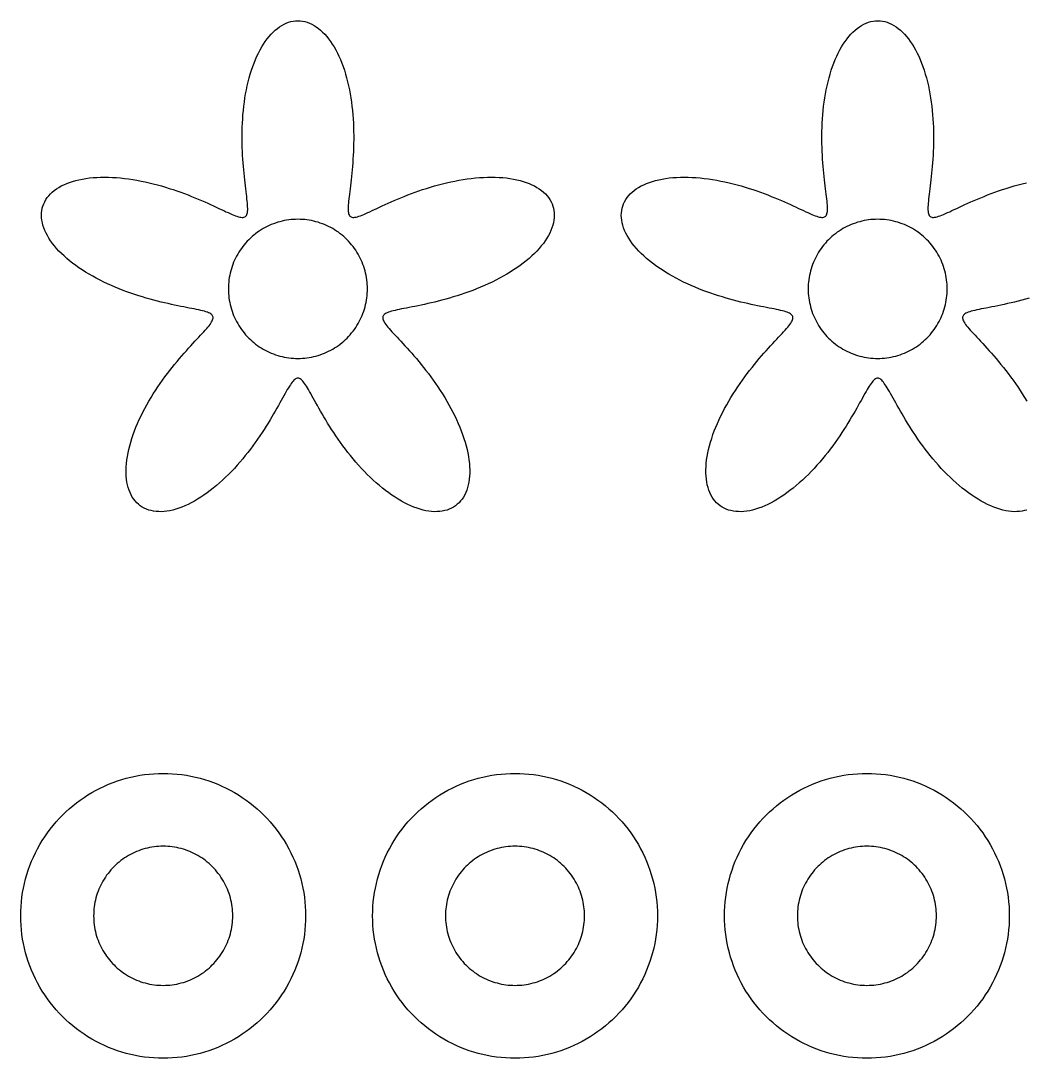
# Model space of a CAD drawing. Header units: millimetres. Extents: x 0 to 479, y 10 to 280.
# Drawn here: x 84 to 144, y 9.6 to 71.5 of the extents above; entities that cross this region are included whole.
import ezdxf

# ---------------------------------------------------------------- set-up
doc = ezdxf.new("R2010")
doc.units = ezdxf.units.MM
doc.layers.add('CUT', color=1, linetype='Continuous')

msp = doc.modelspace()

# ---------------------------------------------------------------- linework, layer by layer
at = {"layer": 'CUT'}
for points in [[(110.975, 55.452), (110.741, 55.365), (110.508, 55.283), (110.276, 55.204), (110.044, 55.129), (109.815, 55.058), (109.587, 54.99), (109.362, 54.927), (109.14, 54.867), (108.922, 54.81), (108.707, 54.757), (108.497, 54.707), (108.292, 54.66), (108.092, 54.616), (107.897, 54.575), (107.709, 54.536), (107.527, 54.499), (107.351, 54.465), (107.183, 54.432), (107.022, 54.401), (106.869, 54.371), (106.723, 54.342), (106.586, 54.314), (106.457, 54.286), (106.336, 54.259), (106.224, 54.231), (106.122, 54.204), (106.028, 54.175), (105.943, 54.146), (105.868, 54.116), (105.802, 54.084), (105.746, 54.051), (105.698, 54.016), (105.661, 53.978), (105.632, 53.938), (105.613, 53.895), (105.603, 53.85), (105.603, 53.801), (105.611, 53.748), (105.629, 53.692), (105.655, 53.631), (105.69, 53.567), (105.733, 53.498), (105.784, 53.425), (105.843, 53.347), (105.91, 53.264), (105.985, 53.177), (106.066, 53.084), (106.154, 52.985), (106.249, 52.882), (106.349, 52.773), (106.456, 52.659), (106.568, 52.539), (106.685, 52.413), (106.806, 52.282), (106.932, 52.145), (107.062, 52.003), (107.195, 51.855), (107.331, 51.702), (107.469, 51.544), (107.61, 51.38), (107.752, 51.211), (107.896, 51.037), (108.04, 50.858), (108.185, 50.674), (108.329, 50.486), (108.473, 50.293), (108.616, 50.097), (108.758, 49.896), (108.898, 49.692), (109.035, 49.484), (109.17, 49.274), (109.302, 49.06), (109.431, 48.844), (109.556, 48.626), (109.676, 48.406), (109.792, 48.185), (109.903, 47.962), (110.009, 47.739), (110.109, 47.515), (110.204, 47.291), (110.292, 47.067), (110.374, 46.844), (110.45, 46.622), (110.518, 46.401), (110.579, 46.183), (110.633, 45.966), (110.68, 45.752), (110.719, 45.542), (110.75, 45.334), (110.773, 45.131), (110.789, 44.932), (110.796, 44.737), (110.795, 44.547), (110.786, 44.363), (110.769, 44.184), (110.744, 44.012), (110.71, 43.845), (110.668, 43.686), (110.619, 43.533), (110.561, 43.388), (110.496, 43.25), (110.422, 43.121), (110.342, 42.999), (110.253, 42.886), (110.158, 42.782), (110.055, 42.686), (109.945, 42.599), (109.829, 42.522), (109.707, 42.454), (109.578, 42.395), (109.443, 42.346), (109.302, 42.307), (109.156, 42.277), (109.005, 42.257), (108.849, 42.248), (108.689, 42.247), (108.524, 42.257), (108.356, 42.277), (108.184, 42.306), (108.008, 42.345), (107.83, 42.393), (107.65, 42.451), (107.467, 42.518), (107.282, 42.594), (107.096, 42.679), (106.908, 42.773), (106.72, 42.875), (106.531, 42.985), (106.342, 43.104), (106.153, 43.23), (105.964, 43.363), (105.776, 43.503), (105.589, 43.65), (105.404, 43.803), (105.22, 43.962), (105.038, 44.127), (104.858, 44.297), (104.681, 44.471), (104.506, 44.65), (104.334, 44.832), (104.165, 45.018), (103.999, 45.207), (103.837, 45.399), (103.679, 45.592), (103.524, 45.787), (103.373, 45.984), (103.226, 46.18), (103.083, 46.377), (102.944, 46.574), (102.81, 46.769), (102.68, 46.964), (102.555, 47.156), (102.433, 47.346), (102.317, 47.534), (102.204, 47.718), (102.096, 47.899), (101.993, 48.076), (101.893, 48.248), (101.798, 48.415), (101.707, 48.577), (101.62, 48.733), (101.536, 48.883), (101.457, 49.026), (101.381, 49.163), (101.308, 49.293), (101.239, 49.415), (101.173, 49.529), (101.11, 49.635), (101.049, 49.733), (100.991, 49.822), (100.935, 49.902), (100.882, 49.974), (100.83, 50.036), (100.779, 50.089), (100.73, 50.132), (100.682, 50.166), (100.634, 50.191), (100.588, 50.205), (100.541, 50.21), (100.494, 50.205), (100.447, 50.191), (100.4, 50.166), (100.352, 50.132), (100.303, 50.089), (100.252, 50.036), (100.2, 49.974), (100.146, 49.902), (100.091, 49.822), (100.033, 49.733), (99.972, 49.635), (99.909, 49.529), (99.843, 49.415), (99.773, 49.293), (99.701, 49.163), (99.625, 49.026), (99.546, 48.883), (99.462, 48.733), (99.375, 48.577), (99.284, 48.415), (99.189, 48.248), (99.089, 48.076), (98.986, 47.899), (98.878, 47.718), (98.765, 47.534), (98.648, 47.346), (98.527, 47.156), (98.402, 46.964), (98.272, 46.769), (98.137, 46.574), (97.999, 46.377), (97.856, 46.18), (97.709, 45.984), (97.558, 45.787), (97.403, 45.592), (97.245, 45.399), (97.083, 45.207), (96.917, 45.018), (96.748, 44.832), (96.576, 44.65), (96.401, 44.471), (96.224, 44.297), (96.044, 44.127), (95.862, 43.962), (95.678, 43.803), (95.492, 43.65), (95.306, 43.503), (95.118, 43.363), (94.929, 43.23), (94.74, 43.104), (94.551, 42.985), (94.362, 42.875), (94.174, 42.773), (93.986, 42.679), (93.8, 42.594), (93.615, 42.518), (93.432, 42.451), (93.252, 42.393), (93.073, 42.345), (92.898, 42.306), (92.726, 42.277), (92.558, 42.257), (92.393, 42.247), (92.233, 42.248), (92.077, 42.257), (91.926, 42.277), (91.78, 42.307), (91.639, 42.346), (91.504, 42.395), (91.375, 42.454), (91.253, 42.522), (91.136, 42.599), (91.027, 42.686), (90.924, 42.782), (90.829, 42.886), (90.74, 42.999), (90.659, 43.121), (90.586, 43.25), (90.521, 43.388), (90.463, 43.533), (90.413, 43.686), (90.372, 43.845), (90.338, 44.012), (90.313, 44.184), (90.296, 44.363), (90.287, 44.547), (90.286, 44.737), (90.293, 44.932), (90.308, 45.131), (90.332, 45.334), (90.363, 45.542), (90.402, 45.752), (90.449, 45.966), (90.503, 46.183), (90.564, 46.401), (90.632, 46.622), (90.708, 46.844), (90.79, 47.067), (90.878, 47.291), (90.972, 47.515), (91.073, 47.739), (91.179, 47.962), (91.29, 48.185), (91.406, 48.406), (91.526, 48.626), (91.651, 48.844), (91.779, 49.06), (91.911, 49.274), (92.046, 49.484), (92.184, 49.692), (92.324, 49.896), (92.466, 50.097), (92.609, 50.293), (92.753, 50.486), (92.897, 50.674), (93.042, 50.858), (93.186, 51.037), (93.33, 51.211), (93.472, 51.38), (93.613, 51.544), (93.751, 51.702), (93.887, 51.855), (94.02, 52.003), (94.15, 52.145), (94.276, 52.282), (94.397, 52.413), (94.514, 52.539), (94.626, 52.659), (94.732, 52.773), (94.833, 52.882), (94.928, 52.985), (95.016, 53.084), (95.097, 53.177), (95.172, 53.264), (95.239, 53.347), (95.298, 53.425), (95.349, 53.498), (95.392, 53.567), (95.427, 53.631), (95.453, 53.692), (95.471, 53.748), (95.479, 53.801), (95.478, 53.85), (95.469, 53.895), (95.45, 53.938), (95.421, 53.978), (95.383, 54.016), (95.336, 54.051), (95.28, 54.084), (95.214, 54.116), (95.138, 54.146), (95.054, 54.175), (94.96, 54.204), (94.857, 54.231), (94.746, 54.259), (94.625, 54.286), (94.496, 54.314), (94.359, 54.342), (94.213, 54.371), (94.06, 54.401), (93.899, 54.432), (93.73, 54.465), (93.555, 54.499), (93.373, 54.536), (93.184, 54.575), (92.99, 54.616), (92.79, 54.66), (92.585, 54.707), (92.375, 54.757), (92.16, 54.81), (91.942, 54.867), (91.72, 54.927), (91.495, 54.99), (91.267, 55.058), (91.038, 55.129), (90.806, 55.204), (90.574, 55.283), (90.341, 55.365), (90.107, 55.452), (89.874, 55.544), (89.642, 55.639), (89.411, 55.738), (89.182, 55.841), (88.955, 55.948), (88.731, 56.059), (88.51, 56.174), (88.293, 56.293), (88.081, 56.415), (87.872, 56.541), (87.669, 56.67), (87.472, 56.802), (87.281, 56.937), (87.096, 57.075), (86.918, 57.216), (86.747, 57.36), (86.583, 57.505), (86.428, 57.653), (86.281, 57.802), (86.142, 57.953), (86.013, 58.105), (85.893, 58.258), (85.782, 58.412), (85.681, 58.567), (85.589, 58.722), (85.509, 58.876), (85.438, 59.03), (85.378, 59.184), (85.328, 59.336), (85.29, 59.488), (85.262, 59.638), (85.245, 59.786), (85.239, 59.931), (85.244, 60.075), (85.259, 60.216), (85.286, 60.353), (85.324, 60.488), (85.373, 60.619), (85.432, 60.746), (85.502, 60.869), (85.582, 60.988), (85.673, 61.103), (85.773, 61.212), (85.884, 61.317), (86.004, 61.417), (86.134, 61.511), (86.273, 61.6), (86.421, 61.683), (86.577, 61.761), (86.742, 61.832), (86.914, 61.898), (87.094, 61.957), (87.282, 62.01), (87.476, 62.057), (87.677, 62.098), (87.883, 62.133), (88.096, 62.161), (88.314, 62.182), (88.536, 62.198), (88.763, 62.207), (88.994, 62.21), (89.228, 62.207), (89.466, 62.198), (89.706, 62.183), (89.948, 62.163), (90.192, 62.136), (90.437, 62.105), (90.684, 62.068), (90.93, 62.026), (91.177, 61.979), (91.423, 61.928), (91.668, 61.873), (91.911, 61.813), (92.153, 61.75), (92.393, 61.683), (92.631, 61.613), (92.865, 61.54), (93.097, 61.465), (93.324, 61.388), (93.548, 61.308), (93.767, 61.227), (93.982, 61.145), (94.192, 61.063), (94.396, 60.98), (94.596, 60.897), (94.789, 60.814), (94.977, 60.732), (95.159, 60.651), (95.334, 60.572), (95.503, 60.494), (95.665, 60.419), (95.821, 60.347), (95.969, 60.278), (96.111, 60.212), (96.246, 60.149), (96.374, 60.091), (96.494, 60.038), (96.608, 59.989), (96.714, 59.946), (96.814, 59.908), (96.906, 59.875), (96.992, 59.849), (97.07, 59.83), (97.142, 59.816), (97.208, 59.81), (97.266, 59.811), (97.319, 59.819), (97.366, 59.835), (97.406, 59.858), (97.441, 59.89), (97.47, 59.929), (97.494, 59.976), (97.513, 60.032), (97.527, 60.096), (97.537, 60.169), (97.543, 60.25), (97.544, 60.339), (97.542, 60.437), (97.537, 60.543), (97.528, 60.658), (97.517, 60.781), (97.503, 60.912), (97.488, 61.052), (97.47, 61.199), (97.451, 61.354), (97.431, 61.517), (97.41, 61.687), (97.389, 61.865), (97.368, 62.049), (97.347, 62.241), (97.326, 62.438), (97.306, 62.642), (97.287, 62.852), (97.27, 63.067), (97.254, 63.287), (97.24, 63.513), (97.228, 63.742), (97.219, 63.976), (97.213, 64.213), (97.21, 64.453), (97.209, 64.697), (97.213, 64.942), (97.22, 65.19), (97.23, 65.438), (97.245, 65.688), (97.263, 65.938), (97.286, 66.189), (97.314, 66.438), (97.346, 66.687), (97.382, 66.935), (97.423, 67.18), (97.469, 67.423), (97.519, 67.663), (97.574, 67.9), (97.634, 68.133), (97.699, 68.362), (97.769, 68.585), (97.843, 68.804), (97.922, 69.017), (98.005, 69.224), (98.093, 69.424), (98.186, 69.618), (98.282, 69.804), (98.383, 69.982), (98.488, 70.152), (98.596, 70.314), (98.709, 70.467), (98.824, 70.611), (98.943, 70.745), (99.065, 70.87), (99.19, 70.985), (99.317, 71.089), (99.447, 71.184), (99.579, 71.267), (99.713, 71.34), (99.849, 71.402), (99.985, 71.453), (100.123, 71.492), (100.262, 71.521), (100.401, 71.538), (100.541, 71.544), (100.681, 71.538), (100.82, 71.521), (100.959, 71.492), (101.096, 71.453), (101.233, 71.402), (101.369, 71.34), (101.503, 71.267), (101.635, 71.184), (101.764, 71.089), (101.892, 70.985), (102.017, 70.87), (102.139, 70.745), (102.258, 70.611), (102.373, 70.467), (102.485, 70.314), (102.594, 70.152), (102.699, 69.982), (102.8, 69.804), (102.896, 69.618), (102.988, 69.424), (103.076, 69.224), (103.16, 69.017), (103.239, 68.804), (103.313, 68.585), (103.383, 68.362), (103.447, 68.133), (103.507, 67.9), (103.563, 67.663), (103.613, 67.423), (103.659, 67.18), (103.7, 66.935), (103.736, 66.687), (103.768, 66.438), (103.795, 66.189), (103.818, 65.938), (103.837, 65.688), (103.852, 65.438), (103.862, 65.19), (103.869, 64.942), (103.872, 64.697), (103.872, 64.453), (103.869, 64.213), (103.862, 63.976), (103.853, 63.742), (103.842, 63.513), (103.828, 63.287), (103.812, 63.067), (103.795, 62.852), (103.776, 62.642), (103.756, 62.438), (103.735, 62.241), (103.714, 62.049), (103.693, 61.865), (103.671, 61.687), (103.651, 61.517), (103.631, 61.354), (103.612, 61.199), (103.594, 61.052), (103.578, 60.912), (103.565, 60.781), (103.554, 60.658), (103.545, 60.543), (103.54, 60.437), (103.538, 60.339), (103.539, 60.25), (103.545, 60.169), (103.554, 60.096), (103.569, 60.032), (103.588, 59.976), (103.612, 59.929), (103.641, 59.89), (103.676, 59.858), (103.716, 59.835), (103.763, 59.819), (103.815, 59.811), (103.874, 59.81), (103.94, 59.816), (104.012, 59.83), (104.09, 59.849), (104.176, 59.875), (104.268, 59.908), (104.368, 59.946), (104.474, 59.989), (104.588, 60.038), (104.708, 60.091), (104.836, 60.149), (104.971, 60.212), (105.113, 60.278), (105.261, 60.347), (105.417, 60.419), (105.579, 60.494), (105.748, 60.572), (105.923, 60.651), (106.105, 60.732), (106.292, 60.814), (106.486, 60.897), (106.685, 60.98), (106.89, 61.063), (107.1, 61.145), (107.315, 61.227), (107.534, 61.308), (107.758, 61.388), (107.985, 61.465), (108.217, 61.54), (108.451, 61.613), (108.688, 61.683), (108.928, 61.75), (109.17, 61.813), (109.414, 61.873), (109.659, 61.928), (109.905, 61.979), (110.152, 62.026), (110.398, 62.068), (110.644, 62.105), (110.89, 62.136), (111.134, 62.163), (111.376, 62.183), (111.616, 62.198), (111.854, 62.207), (112.088, 62.21), (112.319, 62.207), (112.546, 62.198), (112.768, 62.182), (112.986, 62.161), (113.198, 62.133), (113.405, 62.098), (113.606, 62.057), (113.8, 62.01), (113.988, 61.957), (114.168, 61.898), (114.34, 61.832), (114.505, 61.761), (114.661, 61.683), (114.809, 61.6), (114.948, 61.511), (115.078, 61.417), (115.198, 61.317), (115.309, 61.212), (115.409, 61.103), (115.5, 60.988), (115.58, 60.869), (115.65, 60.746), (115.709, 60.619), (115.758, 60.488), (115.796, 60.353), (115.822, 60.216), (115.838, 60.075), (115.843, 59.931), (115.837, 59.786), (115.82, 59.638), (115.792, 59.488), (115.754, 59.336), (115.704, 59.184), (115.644, 59.03), (115.573, 58.876), (115.492, 58.722), (115.401, 58.567), (115.3, 58.412), (115.189, 58.258), (115.069, 58.105), (114.94, 57.953), (114.801, 57.802), (114.654, 57.653), (114.499, 57.505), (114.335, 57.36), (114.164, 57.216), (113.986, 57.075), (113.801, 56.937), (113.61, 56.802), (113.412, 56.67), (113.209, 56.541), (113.001, 56.415), (112.788, 56.293), (112.571, 56.174), (112.351, 56.059), (112.127, 55.948), (111.9, 55.841), (111.671, 55.738), (111.44, 55.639), (111.208, 55.544), (110.975, 55.452)], [(104.689, 55.679), (104.682, 55.815), (104.671, 55.95), (104.655, 56.085), (104.636, 56.22), (104.611, 56.353), (104.583, 56.486), (104.55, 56.618), (104.512, 56.748), (104.471, 56.877), (104.425, 57.005), (104.375, 57.132), (104.321, 57.256), (104.263, 57.379), (104.201, 57.5), (104.135, 57.619), (104.065, 57.735), (103.992, 57.849), (103.914, 57.961), (103.833, 58.07), (103.749, 58.176), (103.661, 58.28), (103.57, 58.38), (103.475, 58.478), (103.378, 58.572), (103.277, 58.664), (103.174, 58.752), (103.067, 58.836), (102.958, 58.917), (102.847, 58.994), (102.732, 59.068), (102.616, 59.138), (102.497, 59.203), (102.376, 59.266), (102.254, 59.324), (102.129, 59.378), (102.003, 59.428), (101.875, 59.473), (101.746, 59.515), (101.615, 59.552), (101.483, 59.585), (101.351, 59.614), (101.217, 59.638), (101.083, 59.658), (100.948, 59.674), (100.812, 59.685), (100.677, 59.691), (100.541, 59.694), (100.405, 59.691), (100.27, 59.685), (100.134, 59.674), (99.999, 59.658), (99.865, 59.638), (99.731, 59.614), (99.599, 59.585), (99.467, 59.552), (99.336, 59.515), (99.207, 59.473), (99.079, 59.428), (98.953, 59.378), (98.828, 59.324), (98.705, 59.266), (98.585, 59.203), (98.466, 59.138), (98.349, 59.068), (98.235, 58.994), (98.124, 58.917), (98.015, 58.836), (97.908, 58.752), (97.805, 58.664), (97.704, 58.572), (97.606, 58.478), (97.512, 58.38), (97.421, 58.28), (97.333, 58.176), (97.249, 58.07), (97.168, 57.961), (97.09, 57.849), (97.017, 57.735), (96.947, 57.619), (96.881, 57.5), (96.819, 57.379), (96.761, 57.256), (96.707, 57.132), (96.657, 57.005), (96.611, 56.877), (96.57, 56.748), (96.532, 56.618), (96.499, 56.486), (96.471, 56.353), (96.446, 56.22), (96.426, 56.085), (96.411, 55.95), (96.4, 55.815), (96.393, 55.679), (96.391, 55.544), (96.393, 55.408), (96.4, 55.272), (96.411, 55.137), (96.426, 55.002), (96.446, 54.868), (96.471, 54.734), (96.499, 54.601), (96.532, 54.469), (96.57, 54.339), (96.611, 54.21), (96.657, 54.082), (96.707, 53.955), (96.761, 53.831), (96.819, 53.708), (96.881, 53.587), (96.947, 53.469), (97.017, 53.352), (97.09, 53.238), (97.168, 53.126), (97.249, 53.017), (97.333, 52.911), (97.421, 52.807), (97.512, 52.707), (97.606, 52.609), (97.704, 52.515), (97.805, 52.423), (97.908, 52.336), (98.015, 52.251), (98.124, 52.17), (98.235, 52.093), (98.349, 52.019), (98.466, 51.95), (98.585, 51.884), (98.705, 51.822), (98.828, 51.763), (98.953, 51.709), (99.079, 51.66), (99.207, 51.614), (99.336, 51.572), (99.467, 51.535), (99.599, 51.502), (99.731, 51.473), (99.865, 51.449), (99.999, 51.429), (100.134, 51.414), (100.27, 51.402), (100.405, 51.396), (100.541, 51.394), (100.677, 51.396), (100.812, 51.402), (100.948, 51.414), (101.083, 51.429), (101.217, 51.449), (101.351, 51.473), (101.483, 51.502), (101.615, 51.535), (101.746, 51.572), (101.875, 51.614), (102.003, 51.66), (102.129, 51.709), (102.254, 51.763), (102.376, 51.822), (102.497, 51.884), (102.616, 51.95), (102.732, 52.019), (102.847, 52.093), (102.958, 52.17), (103.067, 52.251), (103.174, 52.336), (103.277, 52.423), (103.378, 52.515), (103.475, 52.609), (103.57, 52.707), (103.661, 52.807), (103.749, 52.911), (103.833, 53.017), (103.914, 53.126), (103.992, 53.238), (104.065, 53.352), (104.135, 53.469), (104.201, 53.587), (104.263, 53.708), (104.321, 53.831), (104.375, 53.955), (104.425, 54.082), (104.471, 54.21), (104.512, 54.339), (104.55, 54.469), (104.583, 54.601), (104.611, 54.734), (104.636, 54.868), (104.655, 55.002), (104.671, 55.137), (104.682, 55.272), (104.689, 55.408), (104.691, 55.544), (104.689, 55.679)], [(139.293, 55.679), (139.287, 55.815), (139.276, 55.95), (139.26, 56.085), (139.24, 56.22), (139.216, 56.353), (139.187, 56.486), (139.154, 56.618), (139.117, 56.748), (139.075, 56.877), (139.03, 57.005), (138.98, 57.132), (138.926, 57.256), (138.868, 57.379), (138.806, 57.5), (138.74, 57.619), (138.67, 57.735), (138.596, 57.849), (138.519, 57.961), (138.438, 58.07), (138.354, 58.176), (138.266, 58.28), (138.174, 58.38), (138.08, 58.478), (137.982, 58.572), (137.882, 58.664), (137.778, 58.752), (137.672, 58.836), (137.563, 58.917), (137.451, 58.994), (137.337, 59.068), (137.221, 59.138), (137.102, 59.203), (136.981, 59.266), (136.858, 59.324), (136.734, 59.378), (136.607, 59.428), (136.48, 59.473), (136.35, 59.515), (136.22, 59.552), (136.088, 59.585), (135.955, 59.614), (135.822, 59.638), (135.687, 59.658), (135.552, 59.674), (135.417, 59.685), (135.281, 59.691), (135.146, 59.694), (135.01, 59.691), (134.874, 59.685), (134.739, 59.674), (134.604, 59.658), (134.47, 59.638), (134.336, 59.614), (134.203, 59.585), (134.071, 59.552), (133.941, 59.515), (133.812, 59.473), (133.684, 59.428), (133.557, 59.378), (133.433, 59.324), (133.31, 59.266), (133.189, 59.203), (133.071, 59.138), (132.954, 59.068), (132.84, 58.994), (132.728, 58.917), (132.619, 58.836), (132.513, 58.752), (132.409, 58.664), (132.309, 58.572), (132.211, 58.478), (132.117, 58.38), (132.025, 58.28), (131.938, 58.176), (131.853, 58.07), (131.772, 57.961), (131.695, 57.849), (131.621, 57.735), (131.552, 57.619), (131.486, 57.5), (131.424, 57.379), (131.365, 57.256), (131.311, 57.132), (131.262, 57.005), (131.216, 56.877), (131.174, 56.748), (131.137, 56.618), (131.104, 56.486), (131.075, 56.353), (131.051, 56.22), (131.031, 56.085), (131.016, 55.95), (131.004, 55.815), (130.998, 55.679), (130.996, 55.544), (130.998, 55.408), (131.004, 55.272), (131.016, 55.137), (131.031, 55.002), (131.051, 54.868), (131.075, 54.734), (131.104, 54.601), (131.137, 54.469), (131.174, 54.339), (131.216, 54.21), (131.262, 54.082), (131.311, 53.955), (131.365, 53.831), (131.424, 53.708), (131.486, 53.587), (131.552, 53.469), (131.621, 53.352), (131.695, 53.238), (131.772, 53.126), (131.853, 53.017), (131.938, 52.911), (132.025, 52.807), (132.117, 52.707), (132.211, 52.609), (132.309, 52.515), (132.409, 52.423), (132.513, 52.336), (132.619, 52.251), (132.728, 52.17), (132.84, 52.093), (132.954, 52.019), (133.071, 51.95), (133.189, 51.884), (133.31, 51.822), (133.433, 51.763), (133.557, 51.709), (133.684, 51.66), (133.812, 51.614), (133.941, 51.572), (134.071, 51.535), (134.203, 51.502), (134.336, 51.473), (134.47, 51.449), (134.604, 51.429), (134.739, 51.414), (134.874, 51.402), (135.01, 51.396), (135.146, 51.394), (135.281, 51.396), (135.417, 51.402), (135.552, 51.414), (135.687, 51.429), (135.822, 51.449), (135.955, 51.473), (136.088, 51.502), (136.22, 51.535), (136.35, 51.572), (136.48, 51.614), (136.607, 51.66), (136.734, 51.709), (136.858, 51.763), (136.981, 51.822), (137.102, 51.884), (137.221, 51.95), (137.337, 52.019), (137.451, 52.093), (137.563, 52.17), (137.672, 52.251), (137.778, 52.336), (137.882, 52.423), (137.982, 52.515), (138.08, 52.609), (138.174, 52.707), (138.266, 52.807), (138.354, 52.911), (138.438, 53.017), (138.519, 53.126), (138.596, 53.238), (138.67, 53.352), (138.74, 53.469), (138.806, 53.587), (138.868, 53.708), (138.926, 53.831), (138.98, 53.955), (139.03, 54.082), (139.075, 54.21), (139.117, 54.339), (139.154, 54.469), (139.187, 54.601), (139.216, 54.734), (139.24, 54.868), (139.26, 55.002), (139.276, 55.137), (139.287, 55.272), (139.293, 55.408), (139.296, 55.544), (139.293, 55.679)], [(100.995, 17.851), (100.982, 17.573), (100.959, 17.296), (100.927, 17.019), (100.886, 16.744), (100.837, 16.471), (100.778, 16.199), (100.71, 15.929), (100.634, 15.662), (100.549, 15.397), (100.455, 15.135), (100.353, 14.876), (100.242, 14.621), (100.123, 14.37), (99.996, 14.122), (99.861, 13.879), (99.718, 13.64), (99.567, 13.407), (99.409, 13.178), (99.244, 12.954), (99.071, 12.737), (98.891, 12.525), (98.704, 12.318), (98.51, 12.119), (98.311, 11.925), (98.104, 11.738), (97.892, 11.558), (97.674, 11.385), (97.451, 11.22), (97.222, 11.061), (96.989, 10.911), (96.75, 10.768), (96.507, 10.633), (96.259, 10.506), (96.008, 10.387), (95.753, 10.276), (95.494, 10.174), (95.232, 10.08), (94.967, 9.995), (94.7, 9.919), (94.43, 9.851), (94.158, 9.792), (93.885, 9.742), (93.609, 9.702), (93.333, 9.67), (93.056, 9.647), (92.778, 9.634), (92.5, 9.629), (92.222, 9.634), (91.944, 9.647), (91.667, 9.67), (91.391, 9.702), (91.115, 9.742), (90.842, 9.792), (90.57, 9.851), (90.3, 9.919), (90.033, 9.995), (89.768, 10.08), (89.506, 10.174), (89.247, 10.276), (88.992, 10.387), (88.741, 10.506), (88.493, 10.633), (88.25, 10.768), (88.011, 10.911), (87.778, 11.061), (87.549, 11.22), (87.326, 11.385), (87.108, 11.558), (86.896, 11.738), (86.689, 11.925), (86.49, 12.119), (86.296, 12.318), (86.109, 12.525), (85.929, 12.737), (85.756, 12.954), (85.591, 13.178), (85.433, 13.407), (85.282, 13.64), (85.139, 13.879), (85.004, 14.122), (84.877, 14.37), (84.758, 14.621), (84.647, 14.876), (84.545, 15.135), (84.451, 15.397), (84.366, 15.662), (84.29, 15.929), (84.222, 16.199), (84.163, 16.471), (84.114, 16.744), (84.073, 17.019), (84.041, 17.296), (84.018, 17.573), (84.005, 17.851), (84, 18.129), (84.005, 18.407), (84.018, 18.685), (84.041, 18.962), (84.073, 19.238), (84.114, 19.514), (84.163, 19.787), (84.222, 20.059), (84.29, 20.329), (84.366, 20.596), (84.451, 20.861), (84.545, 21.123), (84.647, 21.382), (84.758, 21.637), (84.877, 21.888), (85.004, 22.136), (85.139, 22.379), (85.282, 22.618), (85.433, 22.851), (85.591, 23.08), (85.756, 23.303), (85.929, 23.521), (86.109, 23.733), (86.296, 23.939), (86.49, 24.139), (86.689, 24.333), (86.896, 24.52), (87.108, 24.7), (87.326, 24.872), (87.549, 25.038), (87.778, 25.196), (88.011, 25.347), (88.25, 25.49), (88.493, 25.625), (88.741, 25.752), (88.992, 25.871), (89.247, 25.982), (89.506, 26.084), (89.768, 26.178), (90.033, 26.263), (90.3, 26.339), (90.57, 26.407), (90.842, 26.466), (91.115, 26.515), (91.391, 26.556), (91.667, 26.588), (91.944, 26.611), (92.222, 26.624), (92.5, 26.629), (92.778, 26.624), (93.056, 26.611), (93.333, 26.588), (93.609, 26.556), (93.885, 26.515), (94.158, 26.466), (94.43, 26.407), (94.7, 26.339), (94.967, 26.263), (95.232, 26.178), (95.494, 26.084), (95.753, 25.982), (96.008, 25.871), (96.259, 25.752), (96.507, 25.625), (96.75, 25.49), (96.989, 25.347), (97.222, 25.196), (97.451, 25.038), (97.674, 24.872), (97.892, 24.7), (98.104, 24.52), (98.311, 24.333), (98.51, 24.139), (98.704, 23.939), (98.891, 23.733), (99.071, 23.521), (99.244, 23.303), (99.409, 23.08), (99.567, 22.851), (99.718, 22.618), (99.861, 22.379), (99.996, 22.136), (100.123, 21.888), (100.242, 21.637), (100.353, 21.382), (100.455, 21.123), (100.549, 20.861), (100.634, 20.596), (100.71, 20.329), (100.778, 20.059), (100.837, 19.787), (100.886, 19.514), (100.927, 19.238), (100.959, 18.962), (100.982, 18.685), (100.995, 18.407), (101, 18.129), (100.995, 17.851)], [(121.995, 17.851), (121.982, 17.573), (121.959, 17.296), (121.927, 17.019), (121.886, 16.744), (121.837, 16.471), (121.778, 16.199), (121.71, 15.929), (121.634, 15.662), (121.549, 15.397), (121.455, 15.135), (121.353, 14.876), (121.242, 14.621), (121.123, 14.37), (120.996, 14.122), (120.861, 13.879), (120.718, 13.64), (120.567, 13.407), (120.409, 13.178), (120.244, 12.954), (120.071, 12.737), (119.891, 12.525), (119.704, 12.318), (119.51, 12.119), (119.311, 11.925), (119.104, 11.738), (118.892, 11.558), (118.674, 11.385), (118.451, 11.22), (118.222, 11.061), (117.989, 10.911), (117.75, 10.768), (117.507, 10.633), (117.259, 10.506), (117.008, 10.387), (116.753, 10.276), (116.494, 10.174), (116.232, 10.08), (115.967, 9.995), (115.7, 9.919), (115.43, 9.851), (115.158, 9.792), (114.885, 9.742), (114.609, 9.702), (114.333, 9.67), (114.056, 9.647), (113.778, 9.634), (113.5, 9.629), (113.222, 9.634), (112.944, 9.647), (112.667, 9.67), (112.391, 9.702), (112.115, 9.742), (111.842, 9.792), (111.57, 9.851), (111.3, 9.919), (111.033, 9.995), (110.768, 10.08), (110.506, 10.174), (110.247, 10.276), (109.992, 10.387), (109.741, 10.506), (109.493, 10.633), (109.25, 10.768), (109.011, 10.911), (108.778, 11.061), (108.549, 11.22), (108.326, 11.385), (108.108, 11.558), (107.896, 11.738), (107.689, 11.925), (107.49, 12.119), (107.296, 12.318), (107.109, 12.525), (106.929, 12.737), (106.756, 12.954), (106.591, 13.178), (106.433, 13.407), (106.282, 13.64), (106.139, 13.879), (106.004, 14.122), (105.877, 14.37), (105.758, 14.621), (105.647, 14.876), (105.545, 15.135), (105.451, 15.397), (105.366, 15.662), (105.29, 15.929), (105.222, 16.199), (105.163, 16.471), (105.114, 16.744), (105.073, 17.019), (105.041, 17.296), (105.018, 17.573), (105.005, 17.851), (105, 18.129), (105.005, 18.407), (105.018, 18.685), (105.041, 18.962), (105.073, 19.238), (105.114, 19.514), (105.163, 19.787), (105.222, 20.059), (105.29, 20.329), (105.366, 20.596), (105.451, 20.861), (105.545, 21.123), (105.647, 21.382), (105.758, 21.637), (105.877, 21.888), (106.004, 22.136), (106.139, 22.379), (106.282, 22.618), (106.433, 22.851), (106.591, 23.08), (106.756, 23.303), (106.929, 23.521), (107.109, 23.733), (107.296, 23.939), (107.49, 24.139), (107.689, 24.333), (107.896, 24.52), (108.108, 24.7), (108.326, 24.872), (108.549, 25.038), (108.778, 25.196), (109.011, 25.347), (109.25, 25.49), (109.493, 25.625), (109.741, 25.752), (109.992, 25.871), (110.247, 25.982), (110.506, 26.084), (110.768, 26.178), (111.033, 26.263), (111.3, 26.339), (111.57, 26.407), (111.842, 26.466), (112.115, 26.515), (112.391, 26.556), (112.667, 26.588), (112.944, 26.611), (113.222, 26.624), (113.5, 26.629), (113.778, 26.624), (114.056, 26.611), (114.333, 26.588), (114.609, 26.556), (114.885, 26.515), (115.158, 26.466), (115.43, 26.407), (115.7, 26.339), (115.967, 26.263), (116.232, 26.178), (116.494, 26.084), (116.753, 25.982), (117.008, 25.871), (117.259, 25.752), (117.507, 25.625), (117.75, 25.49), (117.989, 25.347), (118.222, 25.196), (118.451, 25.038), (118.674, 24.872), (118.892, 24.7), (119.104, 24.52), (119.311, 24.333), (119.51, 24.139), (119.704, 23.939), (119.891, 23.733), (120.071, 23.521), (120.244, 23.303), (120.409, 23.08), (120.567, 22.851), (120.718, 22.618), (120.861, 22.379), (120.996, 22.136), (121.123, 21.888), (121.242, 21.637), (121.353, 21.382), (121.455, 21.123), (121.549, 20.861), (121.634, 20.596), (121.71, 20.329), (121.778, 20.059), (121.837, 19.787), (121.886, 19.514), (121.927, 19.238), (121.959, 18.962), (121.982, 18.685), (121.995, 18.407), (122, 18.129), (121.995, 17.851)], [(142.995, 17.851), (142.982, 17.573), (142.959, 17.296), (142.927, 17.019), (142.886, 16.744), (142.837, 16.471), (142.778, 16.199), (142.71, 15.929), (142.634, 15.662), (142.549, 15.397), (142.455, 15.135), (142.353, 14.876), (142.242, 14.621), (142.123, 14.37), (141.996, 14.122), (141.861, 13.879), (141.718, 13.64), (141.567, 13.407), (141.409, 13.178), (141.244, 12.954), (141.071, 12.737), (140.891, 12.525), (140.704, 12.318), (140.51, 12.119), (140.311, 11.925), (140.104, 11.738), (139.892, 11.558), (139.674, 11.385), (139.451, 11.22), (139.222, 11.061), (138.989, 10.911), (138.75, 10.768), (138.507, 10.633), (138.259, 10.506), (138.008, 10.387), (137.753, 10.276), (137.494, 10.174), (137.232, 10.08), (136.967, 9.995), (136.7, 9.919), (136.43, 9.851), (136.158, 9.792), (135.885, 9.742), (135.609, 9.702), (135.333, 9.67), (135.056, 9.647), (134.778, 9.634), (134.5, 9.629), (134.222, 9.634), (133.944, 9.647), (133.667, 9.67), (133.391, 9.702), (133.115, 9.742), (132.842, 9.792), (132.57, 9.851), (132.3, 9.919), (132.033, 9.995), (131.768, 10.08), (131.506, 10.174), (131.247, 10.276), (130.992, 10.387), (130.741, 10.506), (130.493, 10.633), (130.25, 10.768), (130.011, 10.911), (129.778, 11.061), (129.549, 11.22), (129.326, 11.385), (129.108, 11.558), (128.896, 11.738), (128.689, 11.925), (128.49, 12.119), (128.296, 12.318), (128.109, 12.525), (127.929, 12.737), (127.756, 12.954), (127.591, 13.178), (127.433, 13.407), (127.282, 13.64), (127.139, 13.879), (127.004, 14.122), (126.877, 14.37), (126.758, 14.621), (126.647, 14.876), (126.545, 15.135), (126.451, 15.397), (126.366, 15.662), (126.29, 15.929), (126.222, 16.199), (126.163, 16.471), (126.114, 16.744), (126.073, 17.019), (126.041, 17.296), (126.018, 17.573), (126.005, 17.851), (126, 18.129), (126.005, 18.407), (126.018, 18.685), (126.041, 18.962), (126.073, 19.238), (126.114, 19.514), (126.163, 19.787), (126.222, 20.059), (126.29, 20.329), (126.366, 20.596), (126.451, 20.861), (126.545, 21.123), (126.647, 21.382), (126.758, 21.637), (126.877, 21.888), (127.004, 22.136), (127.139, 22.379), (127.282, 22.618), (127.433, 22.851), (127.591, 23.08), (127.756, 23.303), (127.929, 23.521), (128.109, 23.733), (128.296, 23.939), (128.49, 24.139), (128.689, 24.333), (128.896, 24.52), (129.108, 24.7), (129.326, 24.872), (129.549, 25.038), (129.778, 25.196), (130.011, 25.347), (130.25, 25.49), (130.493, 25.625), (130.741, 25.752), (130.992, 25.871), (131.247, 25.982), (131.506, 26.084), (131.768, 26.178), (132.033, 26.263), (132.3, 26.339), (132.57, 26.407), (132.842, 26.466), (133.115, 26.515), (133.391, 26.556), (133.667, 26.588), (133.944, 26.611), (134.222, 26.624), (134.5, 26.629), (134.778, 26.624), (135.056, 26.611), (135.333, 26.588), (135.609, 26.556), (135.885, 26.515), (136.158, 26.466), (136.43, 26.407), (136.7, 26.339), (136.967, 26.263), (137.232, 26.178), (137.494, 26.084), (137.753, 25.982), (138.008, 25.871), (138.259, 25.752), (138.507, 25.625), (138.75, 25.49), (138.989, 25.347), (139.222, 25.196), (139.451, 25.038), (139.674, 24.872), (139.892, 24.7), (140.104, 24.52), (140.311, 24.333), (140.51, 24.139), (140.704, 23.939), (140.891, 23.733), (141.071, 23.521), (141.244, 23.303), (141.409, 23.08), (141.567, 22.851), (141.718, 22.618), (141.861, 22.379), (141.996, 22.136), (142.123, 21.888), (142.242, 21.637), (142.353, 21.382), (142.455, 21.123), (142.549, 20.861), (142.634, 20.596), (142.71, 20.329), (142.778, 20.059), (142.837, 19.787), (142.886, 19.514), (142.927, 19.238), (142.959, 18.962), (142.982, 18.685), (142.995, 18.407), (143, 18.129), (142.995, 17.851)], [(96.648, 18.265), (96.641, 18.4), (96.63, 18.536), (96.614, 18.671), (96.595, 18.805), (96.57, 18.939), (96.542, 19.071), (96.509, 19.203), (96.471, 19.334), (96.43, 19.463), (96.384, 19.591), (96.334, 19.717), (96.28, 19.842), (96.222, 19.964), (96.16, 20.085), (96.094, 20.204), (96.024, 20.32), (95.951, 20.435), (95.873, 20.546), (95.792, 20.655), (95.708, 20.762), (95.62, 20.865), (95.529, 20.966), (95.434, 21.063), (95.337, 21.158), (95.236, 21.249), (95.133, 21.337), (95.026, 21.421), (94.917, 21.502), (94.806, 21.58), (94.691, 21.653), (94.575, 21.723), (94.456, 21.789), (94.335, 21.851), (94.213, 21.909), (94.088, 21.963), (93.962, 22.013), (93.834, 22.059), (93.705, 22.1), (93.574, 22.138), (93.442, 22.171), (93.31, 22.199), (93.176, 22.224), (93.042, 22.243), (92.907, 22.259), (92.771, 22.27), (92.636, 22.277), (92.5, 22.279), (92.364, 22.277), (92.229, 22.27), (92.093, 22.259), (91.958, 22.243), (91.824, 22.224), (91.69, 22.199), (91.558, 22.171), (91.426, 22.138), (91.295, 22.1), (91.166, 22.059), (91.038, 22.013), (90.912, 21.963), (90.787, 21.909), (90.665, 21.851), (90.544, 21.789), (90.425, 21.723), (90.309, 21.653), (90.194, 21.58), (90.083, 21.502), (89.974, 21.421), (89.867, 21.337), (89.764, 21.249), (89.663, 21.158), (89.566, 21.063), (89.471, 20.966), (89.38, 20.865), (89.292, 20.762), (89.208, 20.655), (89.127, 20.546), (89.049, 20.435), (88.976, 20.32), (88.906, 20.204), (88.84, 20.085), (88.778, 19.964), (88.72, 19.842), (88.666, 19.717), (88.616, 19.591), (88.57, 19.463), (88.529, 19.334), (88.491, 19.203), (88.458, 19.071), (88.43, 18.939), (88.405, 18.805), (88.386, 18.671), (88.37, 18.536), (88.359, 18.4), (88.352, 18.265), (88.35, 18.129), (88.352, 17.993), (88.359, 17.858), (88.37, 17.722), (88.386, 17.587), (88.405, 17.453), (88.43, 17.319), (88.458, 17.187), (88.491, 17.055), (88.529, 16.924), (88.57, 16.795), (88.616, 16.667), (88.666, 16.541), (88.72, 16.416), (88.778, 16.293), (88.84, 16.173), (88.906, 16.054), (88.976, 15.937), (89.049, 15.823), (89.127, 15.712), (89.208, 15.603), (89.292, 15.496), (89.38, 15.393), (89.471, 15.292), (89.566, 15.194), (89.663, 15.1), (89.764, 15.009), (89.867, 14.921), (89.974, 14.837), (90.083, 14.756), (90.194, 14.678), (90.309, 14.605), (90.425, 14.535), (90.544, 14.469), (90.665, 14.407), (90.787, 14.349), (90.912, 14.295), (91.038, 14.245), (91.166, 14.199), (91.295, 14.158), (91.426, 14.12), (91.558, 14.087), (91.69, 14.059), (91.824, 14.034), (91.958, 14.014), (92.093, 13.999), (92.229, 13.988), (92.364, 13.981), (92.5, 13.979), (92.636, 13.981), (92.771, 13.988), (92.907, 13.999), (93.042, 14.014), (93.176, 14.034), (93.31, 14.059), (93.442, 14.087), (93.574, 14.12), (93.705, 14.158), (93.834, 14.199), (93.962, 14.245), (94.088, 14.295), (94.213, 14.349), (94.335, 14.407), (94.456, 14.469), (94.575, 14.535), (94.691, 14.605), (94.806, 14.678), (94.917, 14.756), (95.026, 14.837), (95.133, 14.921), (95.236, 15.009), (95.337, 15.1), (95.434, 15.194), (95.529, 15.292), (95.62, 15.393), (95.708, 15.496), (95.792, 15.603), (95.873, 15.712), (95.951, 15.823), (96.024, 15.937), (96.094, 16.054), (96.16, 16.173), (96.222, 16.293), (96.28, 16.416), (96.334, 16.541), (96.384, 16.667), (96.43, 16.795), (96.471, 16.924), (96.509, 17.055), (96.542, 17.187), (96.57, 17.319), (96.595, 17.453), (96.614, 17.587), (96.63, 17.722), (96.641, 17.858), (96.648, 17.993), (96.65, 18.129), (96.648, 18.265)], [(117.648, 18.265), (117.641, 18.4), (117.63, 18.536), (117.614, 18.671), (117.595, 18.805), (117.57, 18.939), (117.542, 19.071), (117.509, 19.203), (117.471, 19.334), (117.43, 19.463), (117.384, 19.591), (117.334, 19.717), (117.28, 19.842), (117.222, 19.964), (117.16, 20.085), (117.094, 20.204), (117.024, 20.32), (116.951, 20.435), (116.873, 20.546), (116.792, 20.655), (116.708, 20.762), (116.62, 20.865), (116.529, 20.966), (116.434, 21.063), (116.337, 21.158), (116.236, 21.249), (116.133, 21.337), (116.026, 21.421), (115.917, 21.502), (115.806, 21.58), (115.691, 21.653), (115.575, 21.723), (115.456, 21.789), (115.335, 21.851), (115.213, 21.909), (115.088, 21.963), (114.962, 22.013), (114.834, 22.059), (114.705, 22.1), (114.574, 22.138), (114.442, 22.171), (114.31, 22.199), (114.176, 22.224), (114.042, 22.243), (113.907, 22.259), (113.771, 22.27), (113.636, 22.277), (113.5, 22.279), (113.364, 22.277), (113.229, 22.27), (113.093, 22.259), (112.958, 22.243), (112.824, 22.224), (112.69, 22.199), (112.558, 22.171), (112.426, 22.138), (112.295, 22.1), (112.166, 22.059), (112.038, 22.013), (111.912, 21.963), (111.787, 21.909), (111.665, 21.851), (111.544, 21.789), (111.425, 21.723), (111.309, 21.653), (111.194, 21.58), (111.083, 21.502), (110.974, 21.421), (110.867, 21.337), (110.764, 21.249), (110.663, 21.158), (110.566, 21.063), (110.471, 20.966), (110.38, 20.865), (110.292, 20.762), (110.208, 20.655), (110.127, 20.546), (110.049, 20.435), (109.976, 20.32), (109.906, 20.204), (109.84, 20.085), (109.778, 19.964), (109.72, 19.842), (109.666, 19.717), (109.616, 19.591), (109.57, 19.463), (109.529, 19.334), (109.491, 19.203), (109.458, 19.071), (109.43, 18.939), (109.405, 18.805), (109.386, 18.671), (109.37, 18.536), (109.359, 18.4), (109.352, 18.265), (109.35, 18.129), (109.352, 17.993), (109.359, 17.858), (109.37, 17.722), (109.386, 17.587), (109.405, 17.453), (109.43, 17.319), (109.458, 17.187), (109.491, 17.055), (109.529, 16.924), (109.57, 16.795), (109.616, 16.667), (109.666, 16.541), (109.72, 16.416), (109.778, 16.293), (109.84, 16.173), (109.906, 16.054), (109.976, 15.937), (110.049, 15.823), (110.127, 15.712), (110.208, 15.603), (110.292, 15.496), (110.38, 15.393), (110.471, 15.292), (110.566, 15.194), (110.663, 15.1), (110.764, 15.009), (110.867, 14.921), (110.974, 14.837), (111.083, 14.756), (111.194, 14.678), (111.309, 14.605), (111.425, 14.535), (111.544, 14.469), (111.665, 14.407), (111.787, 14.349), (111.912, 14.295), (112.038, 14.245), (112.166, 14.199), (112.295, 14.158), (112.426, 14.12), (112.558, 14.087), (112.69, 14.059), (112.824, 14.034), (112.958, 14.014), (113.093, 13.999), (113.229, 13.988), (113.364, 13.981), (113.5, 13.979), (113.636, 13.981), (113.771, 13.988), (113.907, 13.999), (114.042, 14.014), (114.176, 14.034), (114.31, 14.059), (114.442, 14.087), (114.574, 14.12), (114.705, 14.158), (114.834, 14.199), (114.962, 14.245), (115.088, 14.295), (115.213, 14.349), (115.335, 14.407), (115.456, 14.469), (115.575, 14.535), (115.691, 14.605), (115.806, 14.678), (115.917, 14.756), (116.026, 14.837), (116.133, 14.921), (116.236, 15.009), (116.337, 15.1), (116.434, 15.194), (116.529, 15.292), (116.62, 15.393), (116.708, 15.496), (116.792, 15.603), (116.873, 15.712), (116.951, 15.823), (117.024, 15.937), (117.094, 16.054), (117.16, 16.173), (117.222, 16.293), (117.28, 16.416), (117.334, 16.541), (117.384, 16.667), (117.43, 16.795), (117.471, 16.924), (117.509, 17.055), (117.542, 17.187), (117.57, 17.319), (117.595, 17.453), (117.614, 17.587), (117.63, 17.722), (117.641, 17.858), (117.648, 17.993), (117.65, 18.129), (117.648, 18.265)], [(138.648, 18.265), (138.641, 18.4), (138.63, 18.536), (138.614, 18.671), (138.595, 18.805), (138.57, 18.939), (138.542, 19.071), (138.509, 19.203), (138.471, 19.334), (138.43, 19.463), (138.384, 19.591), (138.334, 19.717), (138.28, 19.842), (138.222, 19.964), (138.16, 20.085), (138.094, 20.204), (138.024, 20.32), (137.951, 20.435), (137.873, 20.546), (137.792, 20.655), (137.708, 20.762), (137.62, 20.865), (137.529, 20.966), (137.434, 21.063), (137.337, 21.158), (137.236, 21.249), (137.133, 21.337), (137.026, 21.421), (136.917, 21.502), (136.806, 21.58), (136.691, 21.653), (136.575, 21.723), (136.456, 21.789), (136.335, 21.851), (136.213, 21.909), (136.088, 21.963), (135.962, 22.013), (135.834, 22.059), (135.705, 22.1), (135.574, 22.138), (135.442, 22.171), (135.31, 22.199), (135.176, 22.224), (135.042, 22.243), (134.907, 22.259), (134.771, 22.27), (134.636, 22.277), (134.5, 22.279), (134.364, 22.277), (134.229, 22.27), (134.093, 22.259), (133.958, 22.243), (133.824, 22.224), (133.69, 22.199), (133.558, 22.171), (133.426, 22.138), (133.295, 22.1), (133.166, 22.059), (133.038, 22.013), (132.912, 21.963), (132.787, 21.909), (132.665, 21.851), (132.544, 21.789), (132.425, 21.723), (132.309, 21.653), (132.194, 21.58), (132.083, 21.502), (131.974, 21.421), (131.867, 21.337), (131.764, 21.249), (131.663, 21.158), (131.566, 21.063), (131.471, 20.966), (131.38, 20.865), (131.292, 20.762), (131.208, 20.655), (131.127, 20.546), (131.049, 20.435), (130.976, 20.32), (130.906, 20.204), (130.84, 20.085), (130.778, 19.964), (130.72, 19.842), (130.666, 19.717), (130.616, 19.591), (130.57, 19.463), (130.529, 19.334), (130.491, 19.203), (130.458, 19.071), (130.43, 18.939), (130.405, 18.805), (130.386, 18.671), (130.37, 18.536), (130.359, 18.4), (130.352, 18.265), (130.35, 18.129), (130.352, 17.993), (130.359, 17.858), (130.37, 17.722), (130.386, 17.587), (130.405, 17.453), (130.43, 17.319), (130.458, 17.187), (130.491, 17.055), (130.529, 16.924), (130.57, 16.795), (130.616, 16.667), (130.666, 16.541), (130.72, 16.416), (130.778, 16.293), (130.84, 16.173), (130.906, 16.054), (130.976, 15.937), (131.049, 15.823), (131.127, 15.712), (131.208, 15.603), (131.292, 15.496), (131.38, 15.393), (131.471, 15.292), (131.566, 15.194), (131.663, 15.1), (131.764, 15.009), (131.867, 14.921), (131.974, 14.837), (132.083, 14.756), (132.194, 14.678), (132.309, 14.605), (132.425, 14.535), (132.544, 14.469), (132.665, 14.407), (132.787, 14.349), (132.912, 14.295), (133.038, 14.245), (133.166, 14.199), (133.295, 14.158), (133.426, 14.12), (133.558, 14.087), (133.69, 14.059), (133.824, 14.034), (133.958, 14.014), (134.093, 13.999), (134.229, 13.988), (134.364, 13.981), (134.5, 13.979), (134.636, 13.981), (134.771, 13.988), (134.907, 13.999), (135.042, 14.014), (135.176, 14.034), (135.31, 14.059), (135.442, 14.087), (135.574, 14.12), (135.705, 14.158), (135.834, 14.199), (135.962, 14.245), (136.088, 14.295), (136.213, 14.349), (136.335, 14.407), (136.456, 14.469), (136.575, 14.535), (136.691, 14.605), (136.806, 14.678), (136.917, 14.756), (137.026, 14.837), (137.133, 14.921), (137.236, 15.009), (137.337, 15.1), (137.434, 15.194), (137.529, 15.292), (137.62, 15.393), (137.708, 15.496), (137.792, 15.603), (137.873, 15.712), (137.951, 15.823), (138.024, 15.937), (138.094, 16.054), (138.16, 16.173), (138.222, 16.293), (138.28, 16.416), (138.334, 16.541), (138.384, 16.667), (138.43, 16.795), (138.471, 16.924), (138.509, 17.055), (138.542, 17.187), (138.57, 17.319), (138.595, 17.453), (138.614, 17.587), (138.63, 17.722), (138.641, 17.858), (138.648, 17.993), (138.65, 18.129), (138.648, 18.265)]]:
    msp.add_lwpolyline(points, close=True, dxfattribs=at)
for points in [[(144.047, 42.346), (143.907, 42.307), (143.761, 42.277), (143.61, 42.257), (143.454, 42.248), (143.293, 42.247), (143.129, 42.257), (142.96, 42.277), (142.788, 42.306), (142.613, 42.345), (142.435, 42.393), (142.254, 42.451), (142.071, 42.518), (141.887, 42.594), (141.7, 42.679), (141.513, 42.773), (141.324, 42.875), (141.135, 42.985), (140.946, 43.104), (140.757, 43.23), (140.569, 43.363), (140.381, 43.503), (140.194, 43.65), (140.009, 43.803), (139.825, 43.962), (139.643, 44.127), (139.463, 44.297), (139.285, 44.471), (139.111, 44.65), (138.939, 44.832), (138.77, 45.018), (138.604, 45.207), (138.442, 45.399), (138.283, 45.592), (138.128, 45.787), (137.977, 45.984), (137.83, 46.18), (137.688, 46.377), (137.549, 46.574), (137.415, 46.769), (137.285, 46.964), (137.159, 47.156), (137.038, 47.346), (136.921, 47.534), (136.809, 47.718), (136.701, 47.899), (136.597, 48.076), (136.498, 48.248), (136.402, 48.415), (136.311, 48.577), (136.224, 48.733), (136.141, 48.883), (136.061, 49.026), (135.986, 49.163), (135.913, 49.293), (135.844, 49.415), (135.778, 49.529), (135.714, 49.635), (135.654, 49.733), (135.596, 49.822), (135.54, 49.902), (135.486, 49.974), (135.434, 50.036), (135.384, 50.089), (135.334, 50.132), (135.286, 50.166), (135.239, 50.191), (135.192, 50.205), (135.146, 50.21), (135.099, 50.205), (135.052, 50.191), (135.005, 50.166), (134.957, 50.132), (134.907, 50.089), (134.857, 50.036), (134.805, 49.974), (134.751, 49.902), (134.695, 49.822), (134.637, 49.733), (134.577, 49.635), (134.513, 49.529), (134.447, 49.415), (134.378, 49.293), (134.306, 49.163), (134.23, 49.026), (134.15, 48.883), (134.067, 48.733), (133.98, 48.577), (133.889, 48.415), (133.793, 48.248), (133.694, 48.076), (133.59, 47.899), (133.482, 47.718), (133.37, 47.534), (133.253, 47.346), (133.132, 47.156), (133.006, 46.964), (132.876, 46.769), (132.742, 46.574), (132.603, 46.377), (132.461, 46.18), (132.314, 45.984), (132.163, 45.787), (132.008, 45.592), (131.849, 45.399), (131.687, 45.207), (131.521, 45.018), (131.353, 44.832), (131.181, 44.65), (131.006, 44.471), (130.828, 44.297), (130.648, 44.127), (130.466, 43.962), (130.283, 43.803), (130.097, 43.65), (129.91, 43.503), (129.722, 43.363), (129.534, 43.23), (129.345, 43.104), (129.156, 42.985), (128.967, 42.875), (128.778, 42.773), (128.591, 42.679), (128.405, 42.594), (128.22, 42.518), (128.037, 42.451), (127.856, 42.393), (127.678, 42.345), (127.503, 42.306), (127.331, 42.277), (127.162, 42.257), (126.998, 42.247), (126.837, 42.248), (126.681, 42.257), (126.53, 42.277), (126.384, 42.307), (126.244, 42.346), (126.109, 42.395), (125.98, 42.454), (125.857, 42.522), (125.741, 42.599), (125.631, 42.686), (125.529, 42.782), (125.433, 42.886), (125.345, 42.999), (125.264, 43.121), (125.191, 43.25), (125.125, 43.388), (125.068, 43.533), (125.018, 43.686), (124.976, 43.845), (124.943, 44.012), (124.918, 44.184), (124.9, 44.363), (124.891, 44.547), (124.891, 44.737), (124.898, 44.932), (124.913, 45.131), (124.936, 45.334), (124.968, 45.542), (125.007, 45.752), (125.053, 45.966), (125.107, 46.183), (125.169, 46.401), (125.237, 46.622), (125.312, 46.844), (125.394, 47.067), (125.483, 47.291), (125.577, 47.515), (125.677, 47.739), (125.783, 47.962), (125.894, 48.185), (126.01, 48.406), (126.131, 48.626), (126.256, 48.844), (126.384, 49.06), (126.516, 49.274), (126.651, 49.484), (126.789, 49.692), (126.929, 49.896), (127.07, 50.097), (127.213, 50.293), (127.357, 50.486), (127.502, 50.674), (127.647, 50.858), (127.791, 51.037), (127.934, 51.211), (128.077, 51.38), (128.217, 51.544), (128.356, 51.702), (128.492, 51.855), (128.625, 52.003), (128.754, 52.145), (128.88, 52.282), (129.002, 52.413), (129.119, 52.539), (129.23, 52.659), (129.337, 52.773), (129.438, 52.882), (129.532, 52.985), (129.621, 53.084), (129.702, 53.177), (129.776, 53.264), (129.843, 53.347), (129.902, 53.425), (129.954, 53.498), (129.997, 53.567), (130.032, 53.631), (130.058, 53.692), (130.075, 53.748), (130.084, 53.801), (130.083, 53.85), (130.073, 53.895), (130.054, 53.938), (130.026, 53.978), (129.988, 54.016), (129.941, 54.051), (129.884, 54.084), (129.818, 54.116), (129.743, 54.146), (129.659, 54.175), (129.565, 54.204), (129.462, 54.231), (129.35, 54.259), (129.23, 54.286), (129.101, 54.314), (128.963, 54.342), (128.818, 54.371), (128.664, 54.401), (128.503, 54.432), (128.335, 54.465), (128.16, 54.499), (127.978, 54.536), (127.789, 54.575), (127.595, 54.616), (127.395, 54.66), (127.189, 54.707), (126.979, 54.757), (126.765, 54.81), (126.546, 54.867), (126.325, 54.927), (126.1, 54.99), (125.872, 55.058), (125.642, 55.129), (125.411, 55.204), (125.178, 55.283), (124.945, 55.365), (124.712, 55.452), (124.479, 55.544), (124.247, 55.639), (124.016, 55.738), (123.787, 55.841), (123.56, 55.948), (123.336, 56.059), (123.115, 56.174), (122.898, 56.293), (122.685, 56.415), (122.477, 56.541), (122.274, 56.67), (122.077, 56.802), (121.885, 56.937), (121.7, 57.075), (121.522, 57.216), (121.351, 57.36), (121.188, 57.505), (121.032, 57.653), (120.885, 57.802), (120.747, 57.953), (120.617, 58.105), (120.497, 58.258), (120.386, 58.412), (120.285, 58.567), (120.194, 58.722), (120.113, 58.876), (120.042, 59.03), (119.982, 59.184), (119.933, 59.336), (119.894, 59.488), (119.866, 59.638), (119.849, 59.786), (119.843, 59.931), (119.848, 60.075), (119.864, 60.216), (119.891, 60.353), (119.929, 60.488), (119.977, 60.619), (120.036, 60.746), (120.106, 60.869), (120.187, 60.988), (120.277, 61.103), (120.378, 61.212), (120.489, 61.317), (120.609, 61.417), (120.739, 61.511), (120.877, 61.6), (121.025, 61.683), (121.182, 61.761), (121.346, 61.832), (121.519, 61.898), (121.699, 61.957), (121.886, 62.01), (122.081, 62.057), (122.281, 62.098), (122.488, 62.133), (122.701, 62.161), (122.918, 62.182), (123.141, 62.198), (123.368, 62.207), (123.599, 62.21), (123.833, 62.207), (124.07, 62.198), (124.31, 62.183), (124.553, 62.163), (124.797, 62.136), (125.042, 62.105), (125.288, 62.068), (125.535, 62.026), (125.781, 61.979), (126.027, 61.928), (126.272, 61.873), (126.516, 61.813), (126.758, 61.75), (126.998, 61.683), (127.235, 61.613), (127.47, 61.54), (127.701, 61.465), (127.929, 61.388), (128.152, 61.308), (128.372, 61.227), (128.587, 61.145), (128.796, 61.063), (129.001, 60.98), (129.2, 60.897), (129.394, 60.814), (129.582, 60.732), (129.763, 60.651), (129.939, 60.572), (130.107, 60.494), (130.27, 60.419), (130.425, 60.347), (130.574, 60.278), (130.716, 60.212), (130.85, 60.149), (130.978, 60.091), (131.099, 60.038), (131.212, 59.989), (131.319, 59.946), (131.418, 59.908), (131.511, 59.875), (131.596, 59.849), (131.675, 59.83), (131.747, 59.816), (131.812, 59.81), (131.871, 59.811), (131.924, 59.819), (131.97, 59.835), (132.011, 59.858), (132.046, 59.89), (132.075, 59.929), (132.099, 59.976), (132.118, 60.032), (132.132, 60.096), (132.142, 60.169), (132.147, 60.25), (132.149, 60.339), (132.147, 60.437), (132.141, 60.543), (132.133, 60.658), (132.122, 60.781), (132.108, 60.912), (132.092, 61.052), (132.075, 61.199), (132.056, 61.354), (132.036, 61.517), (132.015, 61.687), (131.994, 61.865), (131.972, 62.049), (131.951, 62.241), (131.93, 62.438), (131.91, 62.642), (131.892, 62.852), (131.874, 63.067), (131.858, 63.287), (131.845, 63.513), (131.833, 63.742), (131.824, 63.976), (131.818, 64.213), (131.814, 64.453), (131.814, 64.697), (131.817, 64.942), (131.824, 65.19), (131.835, 65.438), (131.849, 65.688), (131.868, 65.938), (131.891, 66.189), (131.918, 66.438), (131.95, 66.687), (131.987, 66.935), (132.028, 67.18), (132.073, 67.423), (132.124, 67.663), (132.179, 67.9), (132.239, 68.133), (132.304, 68.362), (132.373, 68.585), (132.448, 68.804), (132.527, 69.017), (132.61, 69.224), (132.698, 69.424), (132.79, 69.618), (132.887, 69.804), (132.988, 69.982), (133.092, 70.152), (133.201, 70.314), (133.313, 70.467), (133.429, 70.611), (133.548, 70.745), (133.67, 70.87), (133.795, 70.985), (133.922, 71.089), (134.052, 71.184), (134.184, 71.267), (134.318, 71.34), (134.453, 71.402), (134.59, 71.453), (134.728, 71.492), (134.867, 71.521), (135.006, 71.538), (135.146, 71.544), (135.285, 71.538), (135.424, 71.521), (135.563, 71.492), (135.701, 71.453), (135.838, 71.402), (135.973, 71.34), (136.107, 71.267), (136.239, 71.184), (136.369, 71.089), (136.496, 70.985), (136.621, 70.87), (136.743, 70.745), (136.862, 70.611), (136.978, 70.467), (137.09, 70.314), (137.199, 70.152), (137.303, 69.982), (137.404, 69.804), (137.501, 69.618), (137.593, 69.424), (137.681, 69.224), (137.765, 69.017), (137.843, 68.804), (137.918, 68.585), (137.987, 68.362), (138.052, 68.133), (138.112, 67.9), (138.167, 67.663), (138.218, 67.423), (138.264, 67.18), (138.305, 66.935), (138.341, 66.687), (138.373, 66.438), (138.4, 66.189), (138.423, 65.938), (138.442, 65.688), (138.456, 65.438), (138.467, 65.19), (138.474, 64.942), (138.477, 64.697), (138.477, 64.453), (138.473, 64.213), (138.467, 63.976), (138.458, 63.742), (138.446, 63.513), (138.433, 63.287), (138.417, 63.067), (138.399, 62.852), (138.381, 62.642), (138.361, 62.438), (138.34, 62.241), (138.319, 62.049), (138.297, 61.865), (138.276, 61.687), (138.255, 61.517), (138.235, 61.354), (138.216, 61.199), (138.199, 61.052), (138.183, 60.912), (138.169, 60.781), (138.158, 60.658), (138.15, 60.543), (138.144, 60.437), (138.142, 60.339), (138.144, 60.25), (138.149, 60.169), (138.159, 60.096), (138.173, 60.032), (138.192, 59.976), (138.216, 59.929), (138.246, 59.89), (138.28, 59.858), (138.321, 59.835), (138.367, 59.819), (138.42, 59.811), (138.479, 59.81), (138.544, 59.816), (138.616, 59.83), (138.695, 59.849), (138.78, 59.875), (138.873, 59.908), (138.972, 59.946), (139.079, 59.989), (139.192, 60.038), (139.313, 60.091), (139.441, 60.149), (139.575, 60.212), (139.717, 60.278), (139.866, 60.347), (140.021, 60.419), (140.184, 60.494), (140.352, 60.572), (140.528, 60.651), (140.709, 60.732), (140.897, 60.814), (141.091, 60.897), (141.29, 60.98), (141.495, 61.063), (141.705, 61.145), (141.919, 61.227), (142.139, 61.308), (142.362, 61.388), (142.59, 61.465), (142.821, 61.54), (143.056, 61.613), (143.293, 61.683), (143.533, 61.75), (143.775, 61.813), (144.019, 61.873)], [(144.192, 54.99), (143.967, 54.927), (143.745, 54.867), (143.526, 54.81), (143.312, 54.757), (143.102, 54.707), (142.896, 54.66), (142.696, 54.616), (142.502, 54.575), (142.314, 54.536), (142.131, 54.499), (141.956, 54.465), (141.788, 54.432), (141.627, 54.401), (141.473, 54.371), (141.328, 54.342), (141.19, 54.314), (141.061, 54.286), (140.941, 54.259), (140.829, 54.231), (140.726, 54.204), (140.633, 54.175), (140.548, 54.146), (140.473, 54.116), (140.407, 54.084), (140.35, 54.051), (140.303, 54.016), (140.265, 53.978), (140.237, 53.938), (140.218, 53.895), (140.208, 53.85), (140.207, 53.801), (140.216, 53.748), (140.233, 53.692), (140.26, 53.631), (140.294, 53.567), (140.337, 53.498), (140.389, 53.425), (140.448, 53.347), (140.515, 53.264), (140.589, 53.177), (140.671, 53.084), (140.759, 52.985), (140.853, 52.882), (140.954, 52.773), (141.061, 52.659), (141.172, 52.539), (141.289, 52.413), (141.411, 52.282), (141.537, 52.145), (141.666, 52.003), (141.799, 51.855), (141.935, 51.702), (142.074, 51.544), (142.214, 51.38), (142.357, 51.211), (142.5, 51.037), (142.644, 50.858), (142.789, 50.674), (142.934, 50.486), (143.078, 50.293), (143.221, 50.097), (143.363, 49.896), (143.502, 49.692), (143.64, 49.484), (143.775, 49.274), (143.907, 49.06), (144.036, 48.844)]]:
    msp.add_lwpolyline(points, dxfattribs=at)

doc.saveas('drawing.dxf')
